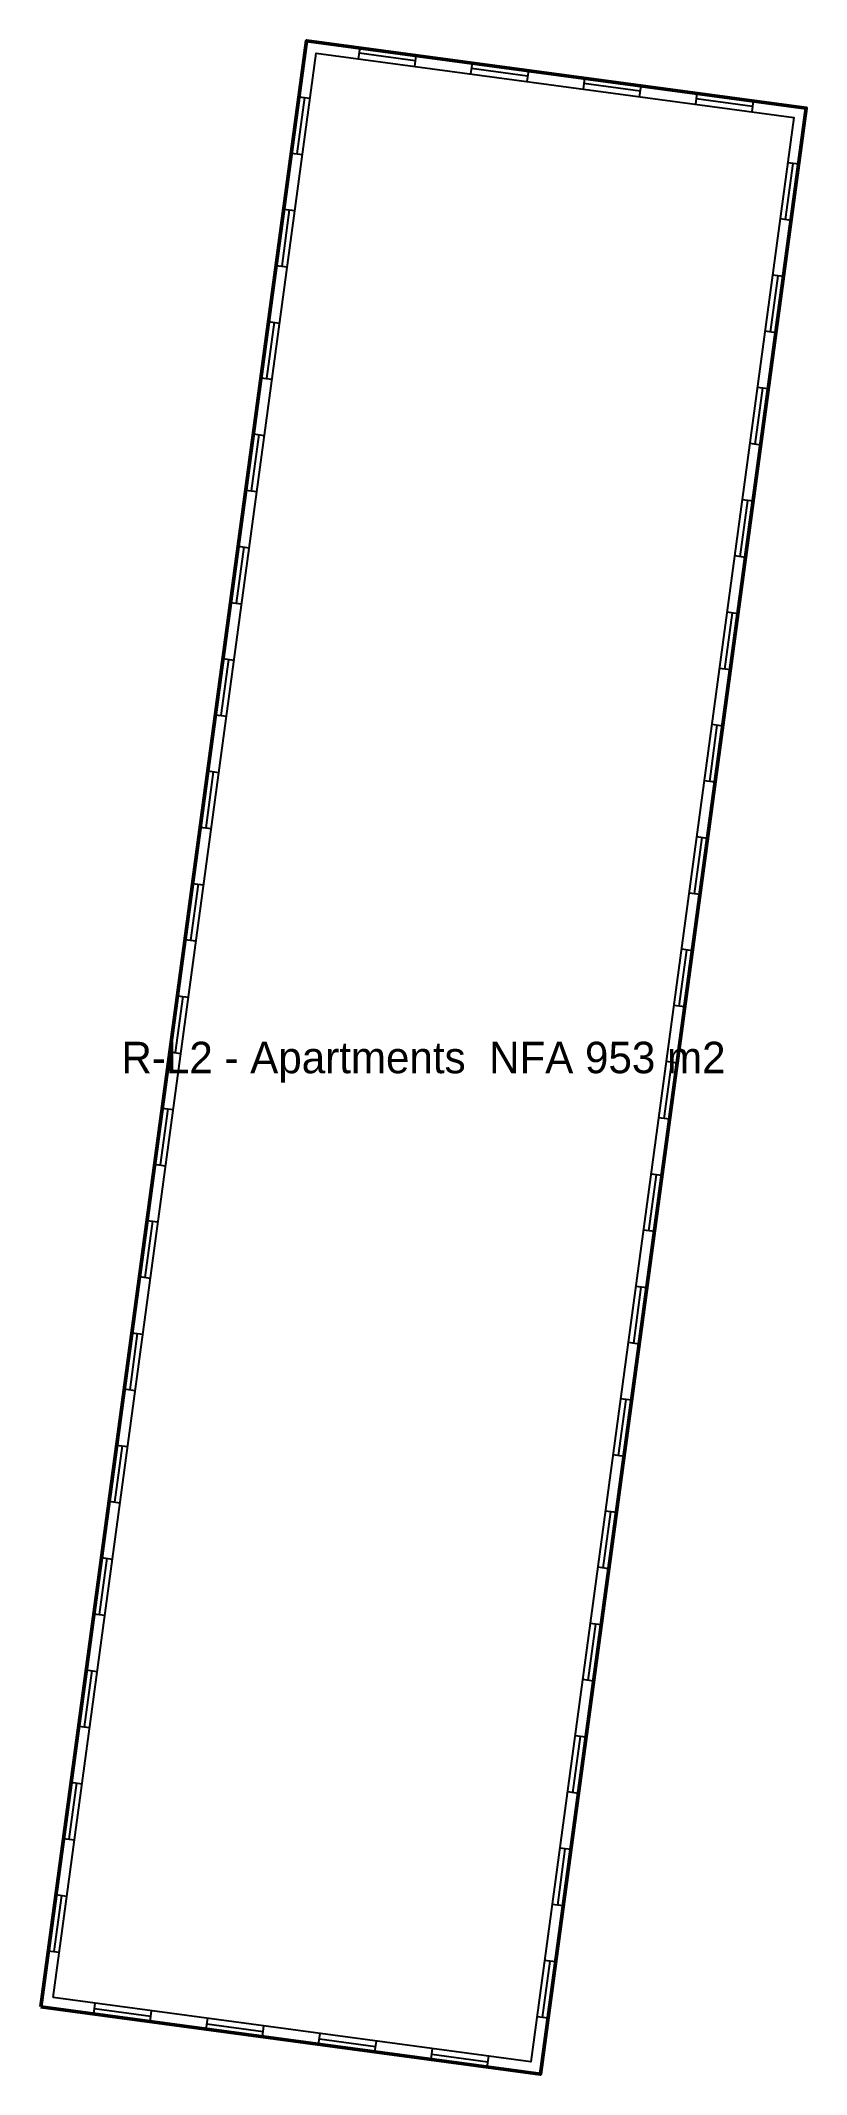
# Model space of a CAD drawing. Header units: metres. Extents: x 79.3 to 103.6, y -72.4 to -7.8.
import ezdxf
from ezdxf.enums import TextEntityAlignment as Align

# ---------------------------------------------------------------- set-up
doc = ezdxf.new("R2010")
doc.units = ezdxf.units.M
for name, color, linetype in [('TEXT', 250, 'Continuous'), ('WALL', 7, 'Continuous'), ('WINDOW', 5, 'Continuous')]:
    doc.layers.add(name, color=color, linetype=linetype)

msp = doc.modelspace()

# ---------------------------------------------------------------- linework, layer by layer
at = {"layer": 'WALL', "lineweight": 50}
msp.add_lwpolyline([(79.3, -70.26), (95.16, -72.4), (103.6, -9.97), (87.74, -7.83)], close=True, dxfattribs=at)
at = {"layer": 'WALL'}
msp.add_lwpolyline([(79.694, -69.96), (88.04, -8.224), (103.206, -10.27), (94.86, -72.006), (79.694, -69.96)], close=True, dxfattribs=at)
at = {"layer": 'WINDOW'}
for p, q in [((89.427, -8.058), (89.38, -8.404)), ((91.187, -8.472), (89.403, -8.231)), ((91.21, -8.298), (91.164, -8.645)), ((92.994, -8.539), (92.947, -8.886)), ((94.755, -8.953), (92.971, -8.712)), ((94.778, -8.78), (94.731, -9.127)), ((96.562, -9.02), (96.515, -9.367)), ((87.672, -9.636), (87.431, -11.42)), ((87.499, -9.613), (87.846, -9.66)), ((98.322, -9.434), (96.539, -9.194)), ((98.346, -9.261), (98.299, -9.608)), ((100.13, -9.502), (100.083, -9.849)), ((101.89, -9.916), (100.106, -9.675)), ((101.913, -9.742), (101.867, -10.089)), ((87.258, -11.397), (87.605, -11.443)), ((102.944, -13.513), (103.186, -11.729)), ((103.359, -11.753), (103.012, -11.706)), ((87.19, -13.204), (86.949, -14.988)), ((87.017, -13.18), (87.364, -13.227)), ((103.118, -13.537), (102.771, -13.49)), ((86.776, -14.964), (87.122, -15.011)), ((102.462, -17.081), (102.703, -15.297)), ((102.877, -15.32), (102.53, -15.273)), ((86.708, -16.771), (86.467, -18.555)), ((86.534, -16.748), (86.881, -16.795)), ((102.636, -17.104), (102.289, -17.057)), ((86.293, -18.532), (86.64, -18.579)), ((101.98, -20.648), (102.221, -18.864)), ((102.394, -18.888), (102.048, -18.841)), ((86.226, -20.339), (85.984, -22.123)), ((86.052, -20.315), (86.399, -20.362)), ((102.153, -20.672), (101.806, -20.625)), ((85.811, -22.099), (86.158, -22.146)), ((101.498, -24.216), (101.739, -22.432)), ((101.912, -22.455), (101.565, -22.408)), ((85.57, -23.883), (85.917, -23.93)), ((85.743, -23.906), (85.502, -25.69)), ((101.671, -24.239), (101.324, -24.192)), ((85.329, -25.667), (85.675, -25.714)), ((101.015, -27.783), (101.256, -25.999)), ((101.43, -26.023), (101.083, -25.976)), ((85.261, -27.474), (85.02, -29.258)), ((85.087, -27.45), (85.434, -27.497)), ((101.189, -27.807), (100.842, -27.76)), ((84.846, -29.234), (85.193, -29.281)), ((100.533, -31.351), (100.774, -29.567)), ((100.947, -29.59), (100.601, -29.544)), ((84.779, -31.041), (84.537, -32.825)), ((84.605, -31.018), (84.952, -31.065)), ((100.706, -31.374), (100.359, -31.327)), ((84.364, -32.802), (84.711, -32.849)), ((100.051, -34.918), (100.292, -33.135)), ((100.465, -33.158), (100.118, -33.111)), ((84.296, -34.609), (84.055, -36.393)), ((84.123, -34.586), (84.47, -34.632)), ((100.224, -34.942), (99.877, -34.895)), ((83.882, -36.369), (84.229, -36.416)), ((99.568, -38.486), (99.809, -36.702)), ((99.983, -36.726), (99.636, -36.679)), ((83.814, -38.177), (83.573, -39.96)), ((83.641, -38.153), (83.987, -38.2)), ((99.742, -38.509), (99.395, -38.462)), ((83.399, -39.937), (83.746, -39.984)), ((99.086, -42.053), (99.327, -40.27)), ((99.501, -40.293), (99.154, -40.246)), ((83.332, -41.744), (83.091, -43.528)), ((83.158, -41.721), (83.505, -41.768)), ((99.259, -42.077), (98.913, -42.03)), ((82.917, -43.504), (83.264, -43.551)), ((98.604, -45.621), (98.845, -43.837)), ((99.018, -43.861), (98.671, -43.814)), ((82.849, -45.312), (82.608, -47.095)), ((82.676, -45.288), (83.023, -45.335)), ((98.777, -45.644), (98.43, -45.598)), ((82.435, -47.072), (82.782, -47.119)), ((98.121, -49.189), (98.363, -47.405)), ((98.536, -47.428), (98.189, -47.381)), ((82.367, -48.879), (82.126, -50.663)), ((82.194, -48.856), (82.541, -48.903)), ((98.295, -49.212), (97.948, -49.165)), ((81.953, -50.64), (82.299, -50.686)), ((97.639, -52.756), (97.88, -50.972)), ((98.054, -50.996), (97.707, -50.949)), ((81.885, -52.447), (81.644, -54.231)), ((81.711, -52.423), (82.058, -52.47)), ((97.813, -52.78), (97.466, -52.733)), ((81.47, -54.207), (81.817, -54.254)), ((97.157, -56.324), (97.398, -54.54)), ((97.571, -54.563), (97.225, -54.516)), ((81.402, -56.014), (81.161, -57.798)), ((81.229, -55.991), (81.576, -56.038)), ((97.33, -56.347), (96.983, -56.3)), ((80.988, -57.775), (81.335, -57.822)), ((96.674, -59.891), (96.916, -58.107)), ((97.089, -58.131), (96.742, -58.084)), ((80.92, -59.582), (80.679, -61.366)), ((80.747, -59.558), (81.094, -59.605)), ((96.848, -59.915), (96.501, -59.868)), ((80.506, -61.342), (80.852, -61.389)), ((96.192, -63.459), (96.433, -61.675)), ((96.607, -61.698), (96.26, -61.651)), ((80.438, -63.149), (80.197, -64.933)), ((80.264, -63.126), (80.611, -63.173)), ((96.366, -63.482), (96.019, -63.435)), ((80.023, -64.91), (80.37, -64.957)), ((95.71, -67.026), (95.951, -65.242)), ((96.124, -65.266), (95.778, -65.219)), ((79.956, -66.717), (79.714, -68.501)), ((79.782, -66.693), (80.129, -66.74)), ((95.883, -67.05), (95.536, -67.003)), ((79.541, -68.477), (79.888, -68.524)), ((95.228, -70.594), (95.469, -68.81)), ((95.642, -68.833), (95.295, -68.787)), ((80.987, -70.488), (81.033, -70.141)), ((81.01, -70.314), (82.794, -70.555)), ((82.77, -70.728), (82.817, -70.381)), ((84.554, -70.969), (84.601, -70.622)), ((84.578, -70.796), (86.361, -71.036)), ((86.338, -71.21), (86.385, -70.863)), ((95.401, -70.617), (95.054, -70.57)), ((88.122, -71.45), (88.169, -71.103)), ((88.145, -71.277), (89.929, -71.518)), ((89.906, -71.691), (89.953, -71.344)), ((91.69, -71.932), (91.736, -71.585)), ((91.713, -71.758), (93.497, -71.999)), ((93.473, -72.172), (93.52, -71.826))]:
    msp.add_line(p, q, dxfattribs=at)

# ---------------------------------------------------------------- texts
at = {"layer": 'TEXT'}
msp.add_text('R-L2 - Apartments  NFA 953 m2', height=1, dxfattribs=at).set_placement((91.45, -40.115), align=Align.MIDDLE_CENTER)

doc.saveas('drawing.dxf')
